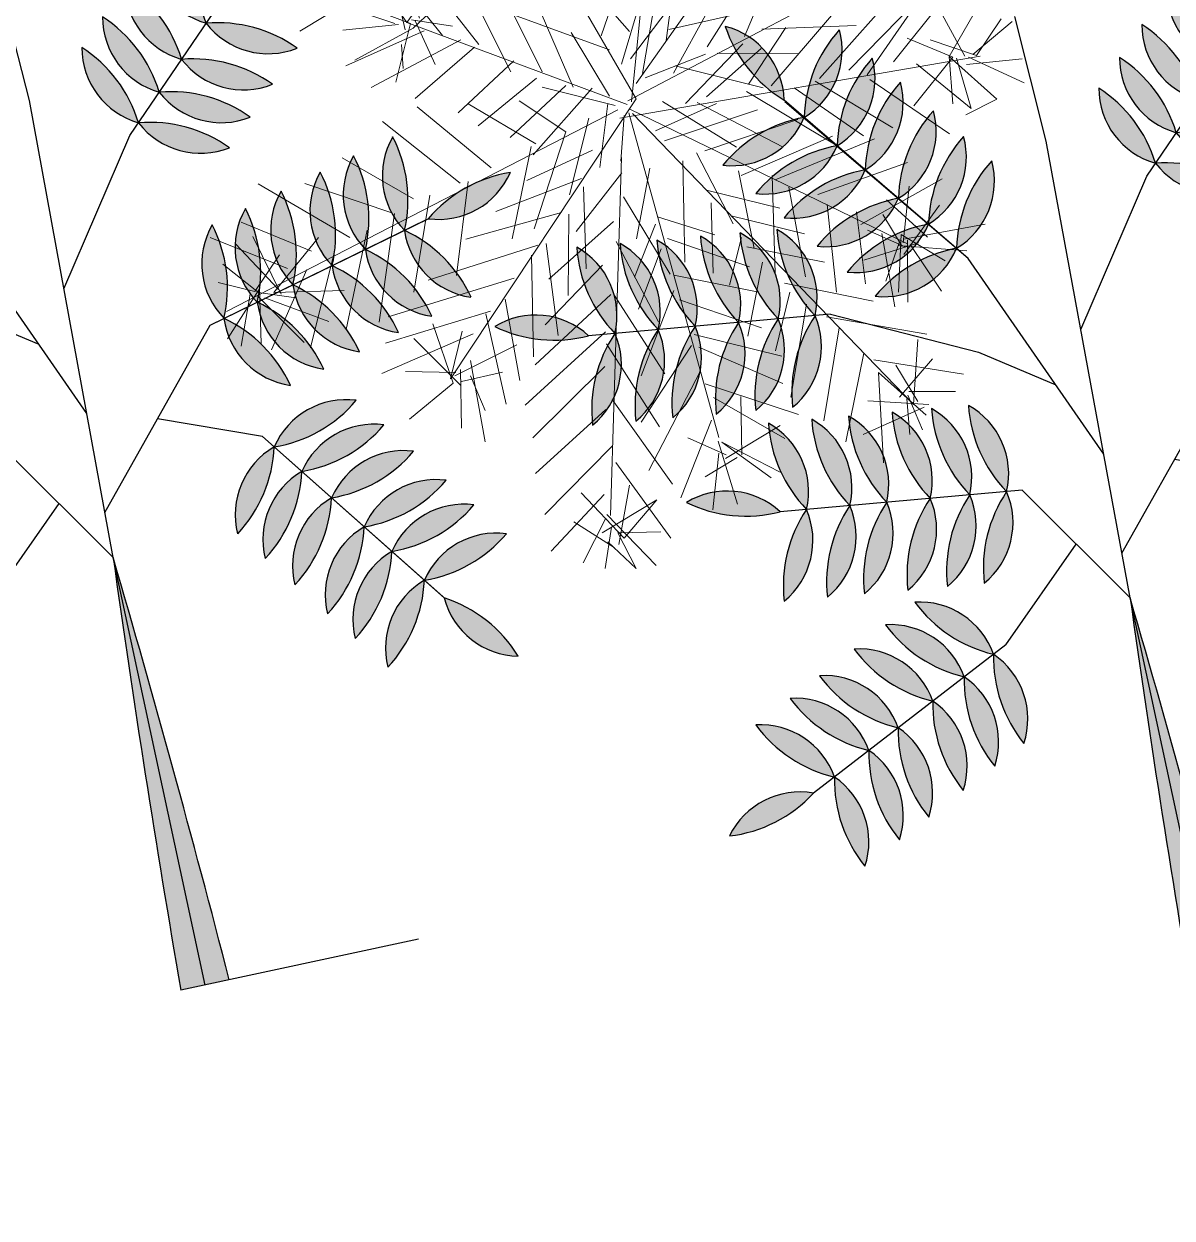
# Model space of a CAD drawing. Header units: millimetres. Extents: x -176651 to 388869, y -469666 to 486614.
# Drawn here: x 270467 to 274305, y 153913 to 157904 of the extents above; entities that cross this region are included whole.
import ezdxf

# ---------------------------------------------------------------- set-up
doc = ezdxf.new("R2010")
doc.units = ezdxf.units.MM
doc.layers.get('Defpoints').update_dxf_attribs({"color": 252})
doc.layers.add('A- FURNITURE', color=252, linetype='Continuous', lineweight=0)
doc.layers.add('ad-Road', color=8, linetype='Continuous')
doc.layers.add('ad-Road Hatch', color=8, linetype='Continuous')

# ---------------------------------------------------------------- blocks, each defined once
blk = doc.blocks.new('A$C4fb60e89')
at = {"layer": 'ad-Road Hatch', "ltscale": 5, "transparency": 33554687}
h = blk.add_hatch(dxfattribs=at)
h.set_pattern_fill('AR-HBONE', color=256, scale=15)
h.set_pattern_definition([(45, (-193247.7, -428758.8), (0, 2155.2615), [4572, -1524]), (135, (-192170.1, -427681.1), (2e-13, 2155.2615), [4572, -1524])])
h.paths.add_polyline_path([(175594.5, -250241), (169177.9, -249341.1), (167473.5, -249057.1), (167473.5, -138693.9), (101313.5, -138693.9), (101313.5, -199953.9), (101307.7, -237994.6), (101040.4, -268291), (101007.7, -280967.7), (101066.4, -293683.6), (101242.5, -311127.2), (100909.9, -319343.6), (100949.1, -333937.5), (100668.7, -366959.6), (100727.3, -390982.9), (100668.7, -404585.6), (100538.2, -420418.5), (100466.5, -428758.8), (92426.2, -427265.5), (92163.5, -427209.5), (92163.5, -321453.9), (24803.5, -321453.9), (24803.5, -412960.5), (15653.5, -411028.6), (15653.5, -321452.2), (-19535.1, -321452.2), (-34427.5, -319476.7), (-65207.4, -315394.6), (-171770.1, -301268.1), (-185853.9, -298333.1), (-193247.7, -296831.5), (-193244, -292907.6), (-191913.8, -285219.4), (-191838.8, -284678.8), (-183397.4, -286393.2), (-169722.9, -289242.8), (-53141.2, -304697.5), (-18730.1, -309262.2), (15653.3, -309262.2), (15653.5, 703.4), (24803.5, 1114.6), (24803.5, -129543.9), (92163.5, -129543.9), (92163.5, 15133.3), (101313.5, 17712.8), (101313.5, -129543.9), (167473.5, -129543.9), (167473.5, 35551.6), (175738, 37855), (175848.8, 28595.3), (175835.8, 25947.4), (175777.1, 14040.5), (175855.3, 2315.8), (175659.7, -18036.1), (175731.4, -34038.6), (175718.4, -46839.2), (175672.7, -63402.4), (175816.2, -82071.9), (175542.3, -106356), (175490.2, -124640.8), (175574.9, -145018.8), (175731.4, -168892), (175796.6, -181268.8), (175796.6, -192667.4), (175744.5, -208200.3), (175829.2, -223276.8), (175887.9, -234871.1)])
h.paths.add_polyline_path([(24803.5, -309263.9), (92163.5, -309263.9), (92163.5, -138693.9), (24803.5, -138693.9)], flags=16)
blk = doc.blocks.new('RGBB')
at = {"layer": 'Defpoints', "linetype": 'Continuous', "true_color": 0x999b37, "transparency": 33554559}
for points in [[(260795.1263, 1945755.62, 0.177771), (260795.2516, 1945755.3307, 0.334535)], [(260795.4912, 1945755.5091, 0.177771), (260795.3011, 1945755.2576, 0.334535)], [(260795.5727, 1945755.3888, 0.177771), (260795.3826, 1945755.1372, 0.334535)], [(260796.6994, 1945755.0633, 0.177771), (260796.5822, 1945755.356, 0.334535)], [(260795.3011, 1945755.2576, 0.177771), (260794.997, 1945755.1743, 0.334535)], [(260795.6422, 1945755.2863, 0.177771), (260795.4521, 1945755.0347, 0.334535)], [(260796.5887, 1945754.9683, 0.177771), (260796.4714, 1945755.261, 0.334535)], [(260796.488, 1945754.8819, 0.177771), (260796.3708, 1945755.1746, 0.334535)], [(260795.3826, 1945755.1372, 0.177771), (260795.0785, 1945755.054, 0.334535)], [(260795.724, 1945755.1655, 0.177771), (260795.5339, 1945754.9139, 0.334535)], [(260796.3942, 1945754.8013, 0.177771), (260796.2769, 1945755.094, 0.334535)], [(260795.7984, 1945755.0556, 0.177771), (260795.6084, 1945754.8041, 0.334535)], [(260796.9709, 1945754.903, 0.177771), (260796.6994, 1945755.0633, 0.334535)], [(260794.4537, 1945755.0381, 0.177771), (260794.5013, 1945754.7264, 0.334535)], [(260795.4521, 1945755.0347, 0.177771), (260795.148, 1945754.9514, 0.334535)], [(260794.5968, 1945755.0126, 0.177771), (260794.6443, 1945754.7009, 0.334535)], [(260794.7187, 1945754.9908, 0.177771), (260794.7663, 1945754.6791, 0.334535)], [(260794.8623, 1945754.9651, 0.177771), (260794.9099, 1945754.6535, 0.334535)], [(260794.9929, 1945754.9418, 0.177771), (260795.0405, 1945754.6301, 0.334535)], [(260795.8678, 1945754.9533, 0.177771), (260795.6777, 1945754.7017, 0.334535)], [(260796.8602, 1945754.808, 0.177771), (260796.5887, 1945754.9683, 0.334535)], [(260795.1147, 1945754.9201, 0.177771), (260795.1622, 1945754.6084, 0.334535)], [(260795.5339, 1945754.9139, 0.177771), (260795.2298, 1945754.8307, 0.334535)], [(260794.1197, 1945754.8541, 0.177771), (260794.4143, 1945754.742, 0.334535)], [(260796.7595, 1945754.7216, 0.177771), (260796.488, 1945754.8819, 0.334535)], [(260795.6084, 1945754.8041, 0.177771), (260795.3043, 1945754.7208, 0.334535)], [(260796.6657, 1945754.6411, 0.177771), (260796.3942, 1945754.8013, 0.334535)], [(260794.5013, 1945754.7264, 0.177771), (260794.3487, 1945754.4505, 0.334535)], [(260794.6443, 1945754.7009, 0.177771), (260794.4918, 1945754.425, 0.334535)], [(260795.6777, 1945754.7017, 0.177771), (260795.3736, 1945754.6184, 0.334535)], [(260794.7663, 1945754.6791, 0.177771), (260794.6137, 1945754.4032, 0.334535)], [(260794.9099, 1945754.6535, 0.177771), (260794.7574, 1945754.3775, 0.334535)], [(260795.0405, 1945754.6301, 0.177771), (260794.888, 1945754.3542, 0.334535)], [(260795.1622, 1945754.6084, 0.177771), (260795.0097, 1945754.3325, 0.334535)], [(260797.0151, 1945754.1942, 0.177771), (260797.0589, 1945754.5064, 0.334535)], [(260797.1578, 1945754.2214, 0.177771), (260797.2017, 1945754.5337, 0.334535)], [(260796.7501, 1945754.1436, 0.177771), (260796.7939, 1945754.4558, 0.334535)], [(260796.8934, 1945754.1709, 0.177771), (260796.9372, 1945754.4832, 0.334535)], [(260796.6198, 1945754.1187, 0.177771), (260796.6636, 1945754.4309, 0.334535)], [(260796.4983, 1945754.0955, 0.177771), (260796.5422, 1945754.4077, 0.334535)], [(260794.9175, 1945754.3028, 0.177771), (260794.9651, 1945753.9911, 0.334535)], [(260797.5502, 1945754.3154, 0.177771), (260797.2445, 1945754.238, 0.334535)], [(260795.0606, 1945754.2772, 0.177771), (260795.1082, 1945753.9655, 0.334535)], [(260795.1826, 1945754.2554, 0.177771), (260795.2301, 1945753.9437, 0.334535)], [(260795.3262, 1945754.2298, 0.177771), (260795.3738, 1945753.9181, 0.334535)], [(260797.3137, 1945753.9474, 0.177771), (260797.1578, 1945754.2214, 0.334535)], [(260795.4568, 1945754.2064, 0.177771), (260795.5044, 1945753.8948, 0.334535)], [(260795.5785, 1945754.1847, 0.177771), (260795.6261, 1945753.873, 0.334535)], [(260797.1709, 1945753.9201, 0.177771), (260797.0151, 1945754.1942, 0.334535)], [(260796.9059, 1945753.8695, 0.177771), (260796.7501, 1945754.1436, 0.334535)], [(260797.0492, 1945753.8969, 0.177771), (260796.8934, 1945754.1709, 0.334535)], [(260794.5835, 1945754.1187, 0.177771), (260794.8782, 1945754.0066, 0.334535)], [(260796.6541, 1945753.8214, 0.177771), (260796.4983, 1945754.0955, 0.334535)], [(260796.7756, 1945753.8446, 0.177771), (260796.6198, 1945754.1187, 0.334535)], [(260794.9651, 1945753.9911, 0.177771), (260794.8126, 1945753.7151, 0.334535)], [(260795.1082, 1945753.9655, 0.177771), (260794.9557, 1945753.6896, 0.334535)], [(260795.2301, 1945753.9437, 0.177771), (260795.0776, 1945753.6678, 0.334535)], [(260795.3738, 1945753.9181, 0.177771), (260795.2212, 1945753.6421, 0.334535)], [(260795.5044, 1945753.8948, 0.177771), (260795.3519, 1945753.6188, 0.334535)], [(260795.6261, 1945753.873, 0.177771), (260795.4736, 1945753.5971, 0.334535)], [(260796.5478, 1945753.6373, 0.177771), (260796.8533, 1945753.7155, 0.334535)], [(260796.3537, 1945753.3889, 0.177771), (260796.5478, 1945753.6373, 0.334535)], [(260796.6155, 1945753.5338, 0.177771), (260796.9209, 1945753.612, 0.334535)], [(260795.233, 1945753.5972, 0.177771), (260795.4411, 1945753.3602, 0.334535)], [(260795.1188, 1945753.5499, 0.177771), (260795.3268, 1945753.313, 0.334535)], [(260794.9962, 1945753.4991, 0.177771), (260795.2042, 1945753.2622, 0.334535)], [(260796.4213, 1945753.2854, 0.177771), (260796.6155, 1945753.5338, 0.334535)], [(260796.6881, 1945753.4227, 0.177771), (260796.9936, 1945753.501, 0.334535)], [(260794.8613, 1945753.4433, 0.177771), (260795.0694, 1945753.2064, 0.334535)], [(260795.7705, 1945751.9667), (260795.8531, 1945751.9623), (260795.9313, 1945753.422, 0.007963)], [(260795.8531, 1945751.9623), (260795.9358, 1945751.9578, 0.007963), (260795.9313, 1945753.422)], [(260796.494, 1945753.1743, 0.177771), (260796.6881, 1945753.4227, 0.334535)], [(260794.7469, 1945753.396, 0.177771), (260794.955, 1945753.1591, 0.334535)], [(260796.768, 1945753.3006, 0.177771), (260797.0734, 1945753.3789, 0.334535)], [(260794.6126, 1945753.3404, 0.177771), (260794.8207, 1945753.1035, 0.334535)], [(260795.4411, 1945753.3602, 0.177771), (260795.4613, 1945753.0456, 0.334535)], [(260795.3268, 1945753.313, 0.177771), (260795.347, 1945752.9983, 0.334535)], [(260796.5738, 1945753.0522, 0.177771), (260796.768, 1945753.3006, 0.334535)], [(260795.2042, 1945753.2622, 0.177771), (260795.2244, 1945752.9476, 0.334535)], [(260796.8358, 1945753.1969, 0.177771), (260797.1412, 1945753.2752, 0.334535)], [(260795.0694, 1945753.2064, 0.177771), (260795.0896, 1945752.8918, 0.334535)], [(260796.6416, 1945752.9485, 0.177771), (260796.8358, 1945753.1969, 0.334535)], [(260794.955, 1945753.1591, 0.177771), (260794.9752, 1945752.8444, 0.334535)], [(260796.9153, 1945753.0753, 0.177771), (260797.2207, 1945753.1536, 0.334535)], [(260794.8207, 1945753.1035, 0.177771), (260794.8409, 1945752.7888, 0.334535)], [(260794.4304, 1945753.0054, 0.177771), (260794.7391, 1945753.0697, 0.334535)], [(260796.7211, 1945752.8269, 0.177771), (260796.9153, 1945753.0753, 0.334535)], [(260797.1515, 1945752.7482, 0.177771), (260796.9636, 1945753.0014, 0.334535)]]:
    blk.add_hatch(color=55, dxfattribs=at).paths.add_polyline_path(points)
at = {"layer": 'Defpoints', "color": 55, "linetype": 'Continuous', "true_color": 0x999b37, "transparency": 33554559}
for p, q in [((260796.0614, 1945754.969, 129.9135), (260796.0685, 1945755.3985, 129.9135)), ((260795.7068, 1945754.6588, 129.9135), (260795.2516, 1945755.3307, 129.9135)), ((260795.7068, 1945754.6588, 129.9135), (260795.2516, 1945755.3307, 129.9135)), ((260795.7068, 1945754.6588, 129.9135), (260795.2524, 1945755.3247, 129.9135)), ((260796.3548, 1945754.7676, 129.9135), (260796.9707, 1945755.2961, 129.9135)), ((260796.3548, 1945754.7676, 129.9135), (260796.9659, 1945755.292, 129.9135)), ((260795.9313, 1945753.422, 129.9135), (260796.0614, 1945754.969, 129.9135)), ((260795.2133, 1945754.5993, 129.9135), (260794.4143, 1945754.742, 129.9135)), ((260795.2133, 1945754.5993, 129.9135), (260794.4143, 1945754.742, 129.9135)), ((260796.0078, 1945754.3309, 129.9135), (260796.3548, 1945754.7676, 129.9135)), ((260795.9723, 1945753.909, 129.9135), (260795.7068, 1945754.6588, 129.9135)), ((260795.2133, 1945754.5993, 129.9135), (260795.6573, 1945754.3472, 129.9135)), ((260795.6573, 1945754.3472, 129.9135), (260795.8783, 1945754.1744, 129.9135)), ((260796.4474, 1945754.0857, 129.9135), (260797.2445, 1945754.238, 129.9135)), ((260796.4474, 1945754.0857, 129.9135), (260797.2383, 1945754.2368, 129.9135)), ((260795.9441, 1945753.5737, 129.9135), (260796.4474, 1945754.0857, 129.9135)), ((260795.6772, 1945753.8639, 129.9135), (260794.8782, 1945754.0066, 129.9135)), ((260795.6772, 1945753.8639, 129.9135), (260794.8782, 1945754.0066, 129.9135)), ((260795.9313, 1945753.422, 129.9135), (260795.6772, 1945753.8639, 129.9135)), ((260796.5195, 1945753.6807, 129.9135), (260796.1957, 1945753.8297, 129.9135)), ((260796.5195, 1945753.6807, 129.9135), (260796.9602, 1945753.0067, 129.9135)), ((260796.5195, 1945753.6807, 129.9135), (260796.9636, 1945753.0014, 129.9135)), ((260795.489, 1945753.3801, 129.9135), (260795.8042, 1945753.643, 129.9135)), ((260795.8531, 1945751.9623, 129.9135), (260795.9313, 1945753.422, 129.9135)), ((260795.489, 1945753.3801, 129.9135), (260794.7391, 1945753.0697, 129.9135)), ((260795.489, 1945753.3801, 129.9135), (260794.7391, 1945753.0697, 129.9135)), ((260796.5821, 1945751.9232, 129.9135), (260795.7705, 1945751.9667, 129.9135))]:
    blk.add_line(p, q, dxfattribs=at)
for centre, radius, start, end in [((260794.9969, 1945755.3922, 129.9135), 0.262, 346.4181, 60.4057), ((260795.583, 1945755.6459, 129.9135), 0.4574, 183.2515, 223.5723), ((260795.2292, 1945755.5095, 129.9135), 0.262, 285.9332, 359.9207), ((260795.7387, 1945755.1245, 129.9135), 0.4574, 122.7665, 163.0874), ((260795.3107, 1945755.3892, 129.9135), 0.262, 285.9332, 359.9207), ((260795.8203, 1945755.0042, 129.9135), 0.4574, 122.7665, 163.0874), ((260796.835, 1945755.2874, 129.9135), 0.262, 164.8342, 238.8217), ((260796.2422, 1945755.05, 129.9135), 0.4574, 1.6675, 41.9884), ((260795.2624, 1945754.8018, 129.9135), 0.4574, 85.152, 125.4729), ((260795.0938, 1945755.4178, 129.9135), 0.262, 248.3187, 322.3062), ((260795.3802, 1945755.2866, 129.9135), 0.262, 285.9332, 359.9207), ((260795.8897, 1945754.9016, 129.9135), 0.4574, 122.7665, 163.0874), ((260796.7243, 1945755.1924, 129.9135), 0.262, 164.8342, 238.8217), ((260796.1315, 1945754.955, 129.9135), 0.4574, 1.6675, 41.9884), ((260796.6236, 1945755.106, 129.9135), 0.262, 164.8342, 238.8217), ((260796.0308, 1945754.8686, 129.9135), 0.4574, 1.6675, 41.9884), ((260795.344, 1945754.6815, 129.9135), 0.4574, 85.152, 125.4729), ((260795.1753, 1945755.2974, 129.9135), 0.262, 248.3187, 322.3062), ((260795.462, 1945755.1658, 129.9135), 0.262, 285.9332, 359.9207), ((260795.9716, 1945754.7809, 129.9135), 0.4574, 122.7665, 163.0874), ((260796.5298, 1945755.0255, 129.9135), 0.262, 164.8342, 238.8217), ((260795.9369, 1945754.788, 129.9135), 0.4574, 1.6675, 41.9884), ((260795.5365, 1945755.056, 129.9135), 0.262, 285.9332, 359.9207), ((260796.046, 1945754.671, 129.9135), 0.4574, 122.7665, 163.0874), ((260796.9415, 1945755.1633, 129.9135), 0.262, 202.4487, 276.4362), ((260796.6169, 1945754.6134, 129.9135), 0.4574, 39.282, 79.6029), ((260794.9019, 1945754.9471, 129.9135), 0.4574, 168.52, 208.8409), ((260794.2706, 1945754.8507, 129.9135), 0.262, 331.6867, 45.6742), ((260795.4135, 1945754.5789, 129.9135), 0.4574, 85.152, 125.4729), ((260795.2448, 1945755.1949, 129.9135), 0.262, 248.3187, 322.3062), ((260795.045, 1945754.9215, 129.9135), 0.4574, 168.52, 208.8409), ((260794.4137, 1945754.8251, 129.9135), 0.262, 331.6867, 45.6742), ((260795.1669, 1945754.8998, 129.9135), 0.4574, 168.52, 208.8409), ((260794.5356, 1945754.8034, 129.9135), 0.262, 331.6867, 45.6742), ((260795.3106, 1945754.8741, 129.9135), 0.4574, 168.52, 208.8409), ((260794.6793, 1945754.7777, 129.9135), 0.262, 331.6867, 45.6742), ((260795.4412, 1945754.8508, 129.9135), 0.4574, 168.52, 208.8409), ((260794.8099, 1945754.7544, 129.9135), 0.262, 331.6867, 45.6742), ((260795.6058, 1945754.9536, 129.9135), 0.262, 285.9332, 359.9207), ((260796.1154, 1945754.5686, 129.9135), 0.4574, 122.7665, 163.0874), ((260796.8308, 1945755.0683, 129.9135), 0.262, 202.4487, 276.4362), ((260796.5061, 1945754.5184, 129.9135), 0.4574, 39.282, 79.6029), ((260795.5629, 1945754.829, 129.9135), 0.4574, 168.52, 208.8409), ((260794.9316, 1945754.7326, 129.9135), 0.262, 331.6867, 45.6742), ((260795.4953, 1945754.4581, 129.9135), 0.4574, 85.152, 125.4729), ((260795.3266, 1945755.0741, 129.9135), 0.262, 248.3187, 322.3062), ((260794.1926, 1945754.6025, 129.9135), 0.262, 32.1717, 106.1592), ((260794.4197, 1945755.1993, 129.9135), 0.4574, 229.005, 269.3259), ((260796.7301, 1945754.9819, 129.9135), 0.262, 202.4487, 276.4362), ((260796.4054, 1945754.432, 129.9135), 0.4574, 39.282, 79.6029), ((260795.5697, 1945754.3483, 129.9135), 0.4574, 85.152, 125.4729), ((260795.4011, 1945754.9643, 129.9135), 0.262, 248.3187, 322.3062), ((260796.6363, 1945754.9014, 129.9135), 0.262, 202.4487, 276.4362), ((260796.3116, 1945754.3514, 129.9135), 0.4574, 39.282, 79.6029), ((260794.2419, 1945754.6897, 129.9135), 0.262, 294.0722, 8.0597), ((260794.8008, 1945754.3807, 129.9135), 0.4574, 130.9055, 171.2264), ((260794.3849, 1945754.6642, 129.9135), 0.262, 294.0722, 8.0597), ((260794.9439, 1945754.3552, 129.9135), 0.4574, 130.9055, 171.2264), ((260795.6391, 1945754.2459, 129.9135), 0.4574, 85.152, 125.4729), ((260795.4704, 1945754.8619, 129.9135), 0.262, 248.3187, 322.3062), ((260794.5069, 1945754.6424, 129.9135), 0.262, 294.0722, 8.0597), ((260795.0658, 1945754.3334, 129.9135), 0.4574, 130.9055, 171.2264), ((260794.6505, 1945754.6167, 129.9135), 0.262, 294.0722, 8.0597), ((260795.2094, 1945754.3078, 129.9135), 0.4574, 130.9055, 171.2264), ((260794.7811, 1945754.5934, 129.9135), 0.262, 294.0722, 8.0597), ((260795.34, 1945754.2844, 129.9135), 0.4574, 130.9055, 171.2264), ((260794.9028, 1945754.5717, 129.9135), 0.262, 294.0722, 8.0597), ((260795.4618, 1945754.2627, 129.9135), 0.4574, 130.9055, 171.2264), ((260797.2442, 1945754.3212, 129.9135), 0.262, 135.0125, 209), ((260796.6118, 1945754.41, 129.9135), 0.4574, 331.8458, 12.1667), ((260797.387, 1945754.3485, 129.9135), 0.262, 135.0125, 209), ((260796.7545, 1945754.4373, 129.9135), 0.4574, 331.8458, 12.1667), ((260796.9792, 1945754.2706, 129.9135), 0.262, 135.0125, 209), ((260796.3468, 1945754.3594, 129.9135), 0.4574, 331.8458, 12.1667), ((260797.1225, 1945754.298, 129.9135), 0.262, 135.0125, 209), ((260796.4901, 1945754.3868, 129.9135), 0.4574, 331.8458, 12.1667), ((260796.8489, 1945754.2457, 129.9135), 0.262, 135.0125, 209), ((260796.2165, 1945754.3345, 129.9135), 0.4574, 331.8458, 12.1667), ((260796.7275, 1945754.2225, 129.9135), 0.262, 135.0125, 209), ((260796.095, 1945754.3113, 129.9135), 0.4574, 331.8458, 12.1667), ((260795.3658, 1945754.2117, 129.9135), 0.4574, 168.52, 208.8409), ((260794.7345, 1945754.1153, 129.9135), 0.262, 331.6867, 45.6742), ((260797.5028, 1945753.8605, 129.9135), 0.4574, 84.0481, 124.3689), ((260797.346, 1945754.4796, 129.9135), 0.262, 247.2147, 321.2023), ((260795.5089, 1945754.1862, 129.9135), 0.4574, 168.52, 208.8409), ((260794.8776, 1945754.0898, 129.9135), 0.262, 331.6867, 45.6742), ((260795.6308, 1945754.1644, 129.9135), 0.4574, 168.52, 208.8409), ((260794.9995, 1945754.068, 129.9135), 0.262, 331.6867, 45.6742), ((260795.7744, 1945754.1387, 129.9135), 0.4574, 168.52, 208.8409), ((260795.1431, 1945754.0423, 129.9135), 0.262, 331.6867, 45.6742), ((260797.4176, 1945754.1878, 129.9135), 0.262, 172.627, 246.6145), ((260796.8625, 1945753.8722, 129.9135), 0.4574, 9.4603, 49.7812), ((260795.9051, 1945754.1154, 129.9135), 0.4574, 168.52, 208.8409), ((260795.2737, 1945754.019, 129.9135), 0.262, 331.6867, 45.6742), ((260796.0268, 1945754.0937, 129.9135), 0.4574, 168.52, 208.8409), ((260795.3955, 1945753.9973, 129.9135), 0.262, 331.6867, 45.6742), ((260797.2749, 1945754.1606, 129.9135), 0.262, 172.627, 246.6145), ((260796.7197, 1945753.8449, 129.9135), 0.4574, 9.4603, 49.7812), ((260797.0099, 1945754.1099, 129.9135), 0.262, 172.627, 246.6145), ((260796.4547, 1945753.7943, 129.9135), 0.4574, 9.4603, 49.7812), ((260797.1532, 1945754.1373, 129.9135), 0.262, 172.627, 246.6145), ((260796.598, 1945753.8217, 129.9135), 0.4574, 9.4603, 49.7812), ((260794.6565, 1945753.8671, 129.9135), 0.262, 32.1717, 106.1592), ((260794.8836, 1945754.464, 129.9135), 0.4574, 229.005, 269.3259), ((260796.7581, 1945754.0619, 129.9135), 0.262, 172.627, 246.6145), ((260796.203, 1945753.7462, 129.9135), 0.4574, 9.4603, 49.7812), ((260796.8796, 1945754.0851, 129.9135), 0.262, 172.627, 246.6145), ((260796.3244, 1945753.7694, 129.9135), 0.4574, 9.4603, 49.7812), ((260794.7057, 1945753.9543, 129.9135), 0.262, 294.0722, 8.0597), ((260795.2647, 1945753.6454, 129.9135), 0.4574, 130.9055, 171.2264), ((260794.8488, 1945753.9288, 129.9135), 0.262, 294.0722, 8.0597), ((260795.4077, 1945753.6198, 129.9135), 0.4574, 130.9055, 171.2264), ((260794.9707, 1945753.907, 129.9135), 0.262, 294.0722, 8.0597), ((260795.5297, 1945753.598, 129.9135), 0.4574, 130.9055, 171.2264), ((260795.1144, 1945753.8814, 129.9135), 0.262, 294.0722, 8.0597), ((260795.6733, 1945753.5724, 129.9135), 0.4574, 130.9055, 171.2264), ((260795.245, 1945753.858, 129.9135), 0.262, 294.0722, 8.0597), ((260795.8039, 1945753.549, 129.9135), 0.4574, 130.9055, 171.2264), ((260795.3667, 1945753.8363, 129.9135), 0.262, 294.0722, 8.0597), ((260795.9256, 1945753.5273, 129.9135), 0.4574, 130.9055, 171.2264), ((260796.7525, 1945753.4737, 129.9135), 0.262, 67.378, 141.3655), ((260796.594, 1945754.0923, 129.9135), 0.4574, 264.2113, 304.5322), ((260796.6156, 1945753.3842, 129.9135), 0.262, 104.9925, 178.98), ((260796.1125, 1945753.7775, 129.9135), 0.4574, 301.8258, 342.1467), ((260796.8202, 1945753.3702, 129.9135), 0.262, 67.378, 141.3655), ((260795.1798, 1945753.3406, 129.9135), 0.262, 4.2964, 78.2839), ((260795.6597, 1945753.762, 129.9135), 0.4574, 201.1297, 241.4506), ((260796.6616, 1945753.9889, 129.9135), 0.4574, 264.2113, 304.5322), ((260795.0656, 1945753.2933, 129.9135), 0.262, 4.2964, 78.2839), ((260795.5454, 1945753.7148, 129.9135), 0.4574, 201.1297, 241.4506), ((260794.943, 1945753.2426, 129.9135), 0.262, 4.2964, 78.2839), ((260795.4228, 1945753.664, 129.9135), 0.4574, 201.1297, 241.4506), ((260796.6833, 1945753.2807, 129.9135), 0.262, 104.9925, 178.98), ((260796.1801, 1945753.674, 129.9135), 0.4574, 301.8258, 342.1467), ((260796.8928, 1945753.2591, 129.9135), 0.262, 67.378, 141.3655), ((260796.7343, 1945753.8778, 129.9135), 0.4574, 264.2113, 304.5322), ((260794.8081, 1945753.1868, 129.9135), 0.262, 4.2964, 78.2839), ((260795.288, 1945753.6082, 129.9135), 0.4574, 201.1297, 241.4506), ((260841.5386, 1945747.6449, 129.9135), 45.9717, 172.7808, 174.60572), ((260749.9679, 1945752.55, 129.9135), 45.9717, 359.26191, 1.08683), ((260796.7559, 1945753.1696, 129.9135), 0.262, 104.9925, 178.98), ((260796.2527, 1945753.563, 129.9135), 0.4574, 301.8258, 342.1467), ((260794.6937, 1945753.1394, 129.9135), 0.262, 4.2964, 78.2839), ((260795.1736, 1945753.5609, 129.9135), 0.4574, 201.1297, 241.4506), ((260796.9726, 1945753.137, 129.9135), 0.262, 67.378, 141.3655), ((260796.8141, 1945753.7557, 129.9135), 0.4574, 264.2113, 304.5322), ((260794.5594, 1945753.0839, 129.9135), 0.262, 4.2964, 78.2839), ((260795.0393, 1945753.5053, 129.9135), 0.4574, 201.1297, 241.4506), ((260795.8797, 1945753.2305, 129.9135), 0.4574, 163.5152, 203.8361), ((260795.2423, 1945753.1895, 129.9135), 0.262, 326.6819, 40.6694), ((260795.7654, 1945753.1832, 129.9135), 0.4574, 163.5152, 203.8361), ((260795.1281, 1945753.1422, 129.9135), 0.262, 326.6819, 40.6694), ((260796.8357, 1945753.0475, 129.9135), 0.262, 104.9925, 178.98), ((260796.3326, 1945753.4408, 129.9135), 0.4574, 301.8258, 342.1467), ((260795.6428, 1945753.1324, 129.9135), 0.4574, 163.5152, 203.8361), ((260795.0055, 1945753.0915, 129.9135), 0.262, 326.6819, 40.6694), ((260797.0404, 1945753.0334, 129.9135), 0.262, 67.378, 141.3655), ((260796.8819, 1945753.652, 129.9135), 0.4574, 264.2113, 304.5322), ((260795.508, 1945753.0766, 129.9135), 0.4574, 163.5152, 203.8361), ((260794.8707, 1945753.0357, 129.9135), 0.262, 326.6819, 40.6694), ((260796.9035, 1945752.9439, 129.9135), 0.262, 104.9925, 178.98), ((260796.4004, 1945753.3372, 129.9135), 0.4574, 301.8258, 342.1467), ((260795.3936, 1945753.0293, 129.9135), 0.4574, 163.5152, 203.8361), ((260794.7562, 1945752.9883, 129.9135), 0.262, 326.6819, 40.6694), ((260797.1199, 1945752.9117, 129.9135), 0.262, 67.378, 141.3655), ((260796.9614, 1945753.5304, 129.9135), 0.4574, 264.2113, 304.5322), ((260795.2593, 1945752.9737, 129.9135), 0.4574, 163.5152, 203.8361), ((260794.6219, 1945752.9327, 129.9135), 0.262, 326.6819, 40.6694), ((260794.6274, 1945752.8327, 129.9135), 0.262, 64.7814, 138.7689), ((260794.4971, 1945753.4579, 129.9135), 0.4574, 261.6147, 301.9356), ((260796.9831, 1945752.8222, 129.9135), 0.262, 104.9925, 178.98), ((260796.4799, 1945753.2155, 129.9135), 0.4574, 301.8258, 342.1467), ((260797.2256, 1945752.9995, 129.9135), 0.262, 179.5802, 253.5678), ((260796.7127, 1945752.6189, 129.9135), 0.4574, 16.4136, 56.7344)]:
    blk.add_arc(centre, radius, start, end, dxfattribs=at)
blk = doc.blocks.new('EARGAERG')
at = {"color": 177, "true_color": 0x293189, "transparency": 33554546}
for p, q in [((260796.0427, 1945771.5604), (260796.1762, 1945771.7741)), ((260796.044, 1945771.5885), (260796.0515, 1945771.7572)), ((260795.9488, 1945771.728), (260796.0879, 1945771.564)), ((260796.0952, 1945771.4736), (260796.236, 1945771.7264)), ((260796.8175, 1945771.5032), (260796.8386, 1945771.7219)), ((260796.0427, 1945771.5604), (260795.84, 1945771.6878)), ((260796.7968, 1945771.5435), (260796.6894, 1945771.661)), ((260796.8469, 1945771.53), (260796.9314, 1945771.6558)), ((260796.1244, 1945771.3709), (260796.2824, 1945771.6285)), ((260796.7637, 1945771.4323), (260796.6882, 1945771.6329)), ((260796.7343, 1945771.4055), (260796.8678, 1945771.6192)), ((260796.7514, 1945771.4104), (260796.7835, 1945771.623)), ((260796.0378, 1945771.5775), (260795.8973, 1945771.5838)), ((260796.033, 1945771.5947), (260795.9265, 1945771.4811)), ((260796.044, 1945771.5885), (260796.0535, 1945771.4247)), ((260796.055, 1945771.5824), (260796.1771, 1945771.5431)), ((260796.1645, 1945771.262), (260796.3593, 1945771.5857)), ((260796.6294, 1945771.5792), (260796.673, 1945771.2956)), ((260796.7833, 1945771.4934), (260796.9619, 1945771.5812)), ((260796.1195, 1945771.388), (260795.8117, 1945771.5595)), ((260796.0879, 1945771.564), (260796.0034, 1945771.4382)), ((260796.2828, 1945771.0089), (260796.0366, 1945771.5494)), ((260796.0488, 1945771.5714), (260796.1233, 1945771.4723)), ((260796.0879, 1945771.564), (260796.2553, 1945771.5284)), ((260796.1099, 1945771.5518), (260796.1831, 1945771.4246)), ((260796.8372, 1945771.5643), (260796.6318, 1945771.5059)), ((260796.8249, 1945771.5423), (260796.8332, 1945771.3504)), ((260796.7723, 1945771.4996), (260796.9397, 1945771.4639)), ((260796.6302, 1945771.2186), (260796.5462, 1945771.4815)), ((260796.7282, 1945771.3945), (260796.8945, 1945771.4603)), ((260796.1609, 1945771.3073), (260795.8506, 1945771.4226)), ((260796.2377, 1945771.1348), (260796.386, 1945771.4267)), ((260796.3958, 1945770.5137), (260796.7404, 1945771.4165)), ((260796.635, 1945771.2015), (260796.8871, 1945771.4212)), ((260796.7404, 1945771.4165), (260796.6462, 1945771.3249)), ((260796.8761, 1945771.4273), (260796.8185, 1945771.2722)), ((260796.8871, 1945771.4212), (260796.8761, 1945771.4273)), ((260797.3039, 1945771.4194), (260796.9745, 1945770.9835)), ((260797.1801, 1945771.1715), (260797.3039, 1945771.4194)), ((260796.6093, 1945771.1294), (260796.4801, 1945771.3887)), ((260797.2293, 1945771.3889), (260797.2315, 1945771.1861)), ((260796.9745, 1945770.9835), (260797.1314, 1945771.3426)), ((260797.2437, 1945771.208), (260797.3062, 1945771.3461)), ((260795.9189, 1945771.3125), (260796.2157, 1945771.1471)), ((260796.2718, 1945771.015), (260796.4482, 1945771.3057)), ((260797.074, 1945771.317), (260796.9758, 1945771.0116)), ((260797.2107, 1945771.2264), (260797.1253, 1945771.3316)), ((260796.8185, 1945771.2722), (260796.597, 1945771.1074)), ((260797.2181, 1945771.2655), (260797.2362, 1945771.0394)), ((260797.245, 1945771.2361), (260797.4039, 1945771.2628)), ((260797.2498, 1945771.219), (260797.432, 1945771.2616)), ((260795.58, 1945771.0404), (260795.5778, 1945771.2432)), ((260796.4264, 1945770.5687), (260797.2279, 1945771.2313)), ((260796.5871, 1945771.0121), (260796.4566, 1945771.2433)), ((260797.2327, 1945771.2142), (260797.0592, 1945771.2388)), ((260797.2266, 1945771.2032), (260797.1044, 1945771.2424)), ((260797.2217, 1945771.2203), (260797.2032, 1945771.0578)), ((260795.7413, 1945770.9937), (260795.6487, 1945771.1894)), ((260796.2595, 1945770.993), (260796.0031, 1945771.1791)), ((260796.619, 1945771.0952), (260796.8159, 1945771.2159)), ((260796.8241, 1945770.8945), (260796.9785, 1945771.1974)), ((260797.2205, 1945771.1922), (260797.0848, 1945771.1814)), ((260797.2143, 1945771.1812), (260797.158, 1945771.0541)), ((260797.2205, 1945771.1922), (260797.4735, 1945771.1808)), ((260797.2205, 1945771.1922), (260797.3304, 1945771.1309)), ((260795.7278, 1945770.9436), (260795.7366, 1945771.1404)), ((260795.8438, 1945770.8933), (260795.7366, 1945771.1404)), ((260796.3278, 1945770.8829), (260796.5152, 1945771.1674)), ((260796.5332, 1945770.9413), (260796.4138, 1945771.1664)), ((260796.8024, 1945771.1658), (260796.5455, 1945770.9633)), ((260795.4604, 1945771.1358), (260795.7009, 1945770.973)), ((260795.74, 1945770.9656), (260795.6901, 1945771.1087)), ((260795.7853, 1945770.9692), (260795.7757, 1945771.133)), ((260796.8522, 1945770.8932), (260796.8513, 1945771.1242)), ((260797.4477, 1945771.1088), (260797.1214, 1945771.1178)), ((260795.5764, 1945771.0856), (260795.3881, 1945771.0321)), ((260795.751, 1945770.9595), (260795.5764, 1945771.0856)), ((260795.74, 1945770.9656), (260795.8979, 1945771.0937)), ((260795.8416, 1945771.0962), (260795.9537, 1945770.8321)), ((260796.0152, 1945771.0716), (260796.3058, 1945770.8952)), ((260796.8268, 1945771.0803), (260796.7347, 1945770.7858)), ((260795.7559, 1945770.9423), (260795.9002, 1945771.0204)), ((260796.033, 1945770.7159), (260795.9638, 1945771.057)), ((260796.5062, 1945770.8411), (260796.3916, 1945771.0491)), ((260796.5662, 1945770.9229), (260796.746, 1945771.0388)), ((260797.01, 1945771.0213), (260797.3363, 1945771.0124)), ((260795.7119, 1945770.9668), (260795.5274, 1945770.9976)), ((260796.0689, 1945771.0128), (260796.1332, 1945770.6888)), ((260796.4129, 1945770.5186), (260796.2828, 1945771.0089)), ((260796.3558, 1945770.7521), (260796.5186, 1945770.9927)), ((260796.4878, 1945770.8081), (260796.7154, 1945770.9838)), ((260796.561, 1945770.6809), (260796.6995, 1945771.0071)), ((260795.5395, 1945770.8901), (260795.7559, 1945770.9423)), ((260795.751, 1945770.9595), (260795.653, 1945770.7836)), ((260796.3787, 1945770.5088), (260795.74, 1945770.9656)), ((260795.7571, 1945770.9704), (260795.8842, 1945770.9141)), ((260795.7681, 1945770.9643), (260795.7948, 1945770.8054)), ((260796.6614, 1945770.7835), (260796.6799, 1945770.946)), ((260797.121, 1945770.8586), (260796.8999, 1945770.953)), ((260795.7889, 1945770.924), (260795.5052, 1945770.8803)), ((260795.7033, 1945770.8996), (260795.6885, 1945770.8214)), ((260796.081, 1945770.9052), (260796.3704, 1945770.7007)), ((260796.4511, 1945770.7422), (260796.3633, 1945770.9208)), ((260796.5992, 1945770.9046), (260796.4558, 1945770.5955)), ((260796.8302, 1945770.9055), (260797.0171, 1945770.8013)), ((260797.1688, 1945770.9185), (260796.9436, 1945770.6694)), ((260797.0573, 1945770.6925), (260797.247, 1945770.9037)), ((260795.8988, 1945770.8627), (260795.5687, 1945770.7874)), ((260796.2199, 1945770.6117), (260796.1811, 1945770.8782)), ((260796.3959, 1945770.6433), (260796.5356, 1945770.868)), ((260797.121, 1945770.8586), (260797.121, 1945770.8586)), ((260797.1477, 1945770.6997), (260797.3252, 1945770.8889)), ((260797.3066, 1945770.7264), (260797.269, 1945770.8914)), ((260797.2821, 1945770.6824), (260797.3863, 1945770.8693)), ((260795.9366, 1945770.8272), (260795.7006, 1945770.7139)), ((260796.4302, 1945770.653), (260796.6578, 1945770.8287)), ((260796.8176, 1945770.6244), (260796.9731, 1945770.8258)), ((260797.2272, 1945770.713), (260797.4192, 1945770.8509)), ((260796.2617, 1945770.7901), (260796.3298, 1945770.5505)), ((260796.8643, 1945770.7856), (260796.688, 1945770.6245)), ((260796.7176, 1945770.7809), (260796.9877, 1945770.7745)), ((260797.2956, 1945770.7325), (260797.1699, 1945770.817)), ((260796.0514, 1945770.7488), (260795.8264, 1945770.6293)), ((260796.556, 1945770.5685), (260796.7273, 1945770.7467)), ((260797.2847, 1945770.7386), (260797.1147, 1945770.7181)), ((260797.2908, 1945770.7496), (260797.1513, 1945770.6545)), ((260797.2737, 1945770.7448), (260797.194, 1945770.6019)), ((260796.3848, 1945770.5198), (260797.2895, 1945770.7215)), ((260796.5794, 1945770.7139), (260796.8886, 1945770.7001)), ((260797.2492, 1945770.7008), (260797.5167, 1945770.6381)), ((260795.7711, 1945770.4009), (260795.5746, 1945770.6688)), ((260795.8848, 1945770.4239), (260795.6993, 1945770.6857)), ((260796.11, 1945770.673), (260795.8801, 1945770.5706)), ((260797.034, 1945770.6766), (260797.4128, 1945770.5808)), ((260796.0498, 1945770.4616), (260795.8667, 1945770.6501)), ((260796.1979, 1945770.624), (260795.9729, 1945770.5045)), ((260796.3396, 1945770.5162), (260796.1197, 1945770.6387)), ((260796.8799, 1945770.6328), (260797.1866, 1945770.5628)), ((260795.6073, 1945770.3913), (260795.4132, 1945770.5859)), ((260796.281, 1945770.5921), (260796.0314, 1945770.4286)), ((260796.1574, 1945770.4737), (260796.0341, 1945770.6144)), ((260796.4606, 1945770.5784), (260796.6758, 1945770.6026)), ((260796.568, 1945770.4609), (260796.8053, 1945770.6024)), ((260796.5682, 1945770.5905), (260796.832, 1945770.4435)), ((260796.7149, 1945770.5952), (260796.9764, 1945770.5215)), ((260796.7881, 1945770.468), (260796.9581, 1945770.6181)), ((260796.8601, 1945770.4422), (260797.1158, 1945770.6166)), ((260797.0227, 1945770.4236), (260797.2722, 1945770.5871)), ((260797.1241, 1945770.4247), (260797.4018, 1945770.5869)), ((260797.2757, 1945770.4123), (260797.5436, 1945770.6087)), ((260795.3676, 1945770.3232), (260795.1198, 1945770.5765)), ((260796.6414, 1945770.4633), (260796.8603, 1945770.5718)), ((260797.3957, 1945770.5759), (260797.1791, 1945770.3941)), ((260797.4602, 1945770.3815), (260797.6548, 1945770.5756)), ((260797.4677, 1945770.5502), (260797.5103, 1945770.368)), ((260796.3444, 1945770.4991), (260794.9054, 1945770.1918)), ((260795.2701, 1945770.536), (260795.5217, 1945770.367)), ((260795.5686, 1945769.779), (260796.4129, 1945770.5186)), ((260796.3176, 1945770.5285), (260796.2354, 1945770.3294)), ((260795.2319, 1945770.3124), (260795.0305, 1945770.4678)), ((260795.97, 1945770.1891), (260796.1574, 1945770.4737)), ((260796.243, 1945770.498), (260796.1143, 1945770.2672)), ((260796.3603, 1945770.4759), (260796.3088, 1945770.3317)), ((260796.3432, 1945770.471), (260797.5604, 1945770.3545)), ((260796.3774, 1945770.4807), (260796.3832, 1945769.3538)), ((260796.3835, 1945770.4917), (260797.1588, 1945769.8148)), ((260797.0395, 1945769.2906), (260796.3884, 1945770.4746)), ((260796.496, 1945770.4867), (260796.6949, 1945770.275)), ((260797.4712, 1945770.3754), (260797.3405, 1945770.477)), ((260795.1402, 1945770.277), (260794.9168, 1945770.4448)), ((260796.0327, 1945770.4567), (260795.8905, 1945770.1758)), ((260796.447, 1945770.3987), (260796.6682, 1945770.4339)), ((260796.6071, 1945770.4535), (260796.8452, 1945770.2344)), ((260796.7758, 1945770.446), (260797.0126, 1945770.1988)), ((260797.0056, 1945770.4188), (260797.2155, 1945770.2009)), ((260797.5494, 1945770.3606), (260797.4126, 1945770.4512)), ((260797.5384, 1945770.3667), (260797.6937, 1945770.4386)), ((260797.5494, 1945770.3606), (260797.6607, 1945770.457)), ((260795.0925, 1945770.2172), (260794.9937, 1945770.4019)), ((260795.0973, 1945770.2001), (260795.0561, 1945770.4104)), ((260795.6635, 1945770.3888), (260795.5262, 1945770.0907)), ((260795.679, 1945770.1064), (260795.7992, 1945770.3996)), ((260796.2269, 1945770.3917), (260795.9886, 1945770.3517)), ((260796.9322, 1945770.4164), (260797.114, 1945770.1999)), ((260797.3477, 1945770.3865), (260797.4856, 1945770.1945)), ((260797.4602, 1945770.3815), (260797.4306, 1945770.2251)), ((260797.4602, 1945770.3815), (260797.5761, 1945770.2017)), ((260795.0252, 1945770.2258), (260794.935, 1945770.3482)), ((260795.0753, 1945770.2123), (260795.2674, 1945770.3502)), ((260795.388, 1945770.0237), (260795.5327, 1945770.3608)), ((260796.3149, 1945770.3427), (260795.965, 1945769.1979)), ((260796.3088, 1945770.3317), (260796.3149, 1945770.3427)), ((260796.4677, 1945770.3584), (260796.7953, 1945770.3775)), ((260797.1839, 1945770.377), (260797.3926, 1945770.131)), ((260797.3023, 1945770.2534), (260797.4712, 1945770.3754)), ((260797.4822, 1945770.3693), (260797.4856, 1945770.1945)), ((260797.509, 1945770.3399), (260797.6935, 1945770.3091)), ((260797.5213, 1945770.3619), (260797.6788, 1945770.2309)), ((260795.0143, 1945770.232), (260795.1256, 1945770.3284)), ((260795.43, 1945770.3316), (260795.2755, 1945770.0287)), ((260796.1669, 1945770.3099), (260795.8613, 1945770.2785)), ((260796.5886, 1945770.291), (260796.9162, 1945770.3101)), ((260795.0143, 1945770.232), (260794.9043, 1945770.2932)), ((260795.304, 1945770.2866), (260795.1447, 1945770.0008)), ((260796.1657, 1945770.2818), (260796.103, 1945770.0142)), ((260796.3014, 1945770.2926), (260796.1032, 1945770.1437)), ((260796.3967, 1945770.2827), (260796.2913, 1945770.0677)), ((260796.5091, 1945770.2777), (260796.4268, 1945769.949)), ((260796.5605, 1945770.2923), (260796.6164, 1945770.0306)), ((260795.0314, 1945770.2368), (260794.8845, 1945770.1026)), ((260794.9971, 1945770.2271), (260794.9224, 1945770.0671)), ((260795.0314, 1945770.2368), (260794.9896, 1945770.0584)), ((260795.2013, 1945770.2574), (260795.0164, 1945770.0291)), ((260795.1413, 1945770.1756), (260795.0252, 1945770.2258)), ((260797.0139, 1945770.2269), (260796.685, 1945770.1796)), ((260795.0191, 1945770.2149), (260795.1289, 1945770.024)), ((260795.0411, 1945770.2026), (260795.2267, 1945770.0704)), ((260795.0753, 1945770.2123), (260795.3038, 1945770.157)), ((260796.0727, 1945770.2183), (260795.7403, 1945770.2163)), ((260796.0947, 1945770.2061), (260796.021, 1945769.9446)), ((260796.2866, 1945770.2144), (260796.3693, 1945769.9234)), ((260796.6801, 1945770.1968), (260796.6627, 1945769.9328)), ((260796.7901, 1945770.1355), (260797.147, 1945770.1815)), ((260797.5761, 1945770.2017), (260797.4624, 1945770.1786)), ((260796.2327, 1945770.1436), (260795.9734, 1945770.0144)), ((260796.5603, 1945770.1627), (260796.7802, 1945770.0402)), ((260796.7852, 1945770.1526), (260796.709, 1945769.8349)), ((260795.5837, 1945770.1163), (260795.9675, 1945770.1329)), ((260795.8558, 1945769.7774), (260795.9381, 1945770.1061)), ((260795.9956, 1945770.1317), (260795.9536, 1945769.8237)), ((260796.3781, 1945770.1202), (260796.5479, 1945770.0112)), ((260796.5086, 1945769.889), (260796.5639, 1945770.1175)), ((260796.8279, 1945770.1), (260796.8031, 1945769.7969)), ((260796.2241, 1945770.0764), (260796.2897, 1945769.7805)), ((260796.252, 1945769.9455), (260796.3659, 1945770.0982)), ((260796.9158, 1945770.051), (260797.2324, 1945770.0762)), ((260795.8623, 1945770.0475), (260795.4222, 1945770.0334)), ((260796.3915, 1945770.0407), (260796.632, 1945769.8778)), ((260796.6176, 1945770.0587), (260796.8375, 1945769.9362)), ((260795.8145, 1945769.9877), (260795.7909, 1945769.7127)), ((260796.1592, 1945770.0117), (260795.9219, 1945769.8702)), ((260796.3621, 1945770.0138), (260796.236, 1945769.8392)), ((260796.9366, 1945770.0106), (260796.8897, 1945769.7198)), ((260797.0281, 1945769.9164), (260797.3301, 1945769.993)), ((260797.1478, 1945769.8209), (260797.2177, 1945769.998)), ((260795.757, 1945769.9621), (260795.3903, 1945769.9504)), ((260795.5954, 1945769.7496), (260795.4857, 1945769.9405)), ((260795.5734, 1945769.7619), (260795.5603, 1945769.9709)), ((260795.7399, 1945769.9572), (260795.7261, 1945769.648)), ((260796.5513, 1945769.8364), (260796.631, 1945769.9793)), ((260796.6407, 1945769.945), (260796.8777, 1945769.8274)), ((260797.0245, 1945769.9616), (260796.9912, 1945769.7209)), ((260797.2321, 1945769.8171), (260797.1321, 1945769.9737)), ((260795.6812, 1945769.9035), (260795.3523, 1945769.8563)), ((260795.5686, 1945769.779), (260795.6482, 1945769.9219)), ((260796.1603, 1945769.9102), (260795.8545, 1945769.7493)), ((260796.265, 1945769.607), (260796.1713, 1945769.9041)), ((260796.3803, 1945769.9173), (260796.6393, 1945769.7874)), ((260797.1416, 1945769.8099), (260797.1076, 1945769.9297)), ((260797.1404, 1945769.7818), (260797.2982, 1945769.9099)), ((260796.1868, 1945769.6217), (260796.3668, 1945769.8672)), ((260796.5658, 1945769.6555), (260796.6773, 1945769.8814)), ((260797.044, 1945769.8932), (260797.1526, 1945769.8038)), ((260797.0879, 1945769.8687), (260797.0656, 1945769.6218)), ((260795.5918, 1945769.7949), (260795.4305, 1945769.8415)), ((260795.5857, 1945769.7839), (260795.8131, 1945769.83)), ((260795.6257, 1945769.5455), (260795.6493, 1945769.8205)), ((260796.3765, 1945769.8329), (260796.6171, 1945769.6701)), ((260797.1368, 1945769.827), (260797.0584, 1945769.7122)), ((260797.149, 1945769.849), (260797.0901, 1945769.6658)), ((260797.1649, 1945769.8258), (260797.1108, 1945769.6254)), ((260797.2674, 1945769.7254), (260797.149, 1945769.849)), ((260797.1539, 1945769.8319), (260797.4289, 1945769.8083)), ((260795.6089, 1945769.7997), (260795.561, 1945769.6103)), ((260796.11, 1945769.7942), (260795.7871, 1945769.6284)), ((260796.7297, 1945769.7946), (260796.9997, 1945769.6585)), ((260797.1979, 1945769.8074), (260797.006, 1945769.7991)), ((260797.1306, 1945769.816), (260797.3469, 1945769.7388)), ((260797.1697, 1945769.8087), (260797.2294, 1945769.6314)), ((260795.5734, 1945769.7619), (260795.401, 1945769.6851)), ((260795.6015, 1945769.7606), (260795.7421, 1945769.7543)), ((260795.6358, 1945769.7704), (260795.6527, 1945769.6457)), ((260796.1026, 1945769.7551), (260796.2012, 1945769.4408)), ((260796.7394, 1945769.7603), (260796.6414, 1945769.5845)), ((260796.3935, 1945769.7082), (260796.6573, 1945769.5612)), ((260796.651, 1945769.4207), (260796.7822, 1945769.7077)), ((260795.7821, 1945769.5159), (260796.0769, 1945769.683)), ((260796.3751, 1945769.6753), (260796.1463, 1945769.4715)), ((260796.3971, 1945769.663), (260796.6364, 1945769.472)), ((260796.8359, 1945769.649), (260797.1449, 1945769.5056)), ((260796.1277, 1945769.3089), (260796.3823, 1945769.5848)), ((260796.8676, 1945769.6025), (260796.7364, 1945769.3154)), ((260796.0425, 1945769.5437), (260795.7599, 1945769.3986)), ((260796.0718, 1945769.5706), (260796.1924, 1945769.2441)), ((260796.3859, 1945769.5396), (260796.6595, 1945769.3583)), ((260796.5946, 1945769.2936), (260796.4005, 1945769.4882)), ((260796.4418, 1945769.2779), (260796.4897, 1945769.4673)), ((260796.9249, 1945769.4985), (260796.7889, 1945769.2286)), ((260796.9517, 1945769.4692), (260797.2278, 1945769.3441)), ((260797.0395, 1945769.2906), (260797.1107, 1945769.4958)), ((260796.9553, 1945769.4239), (260796.8914, 1945769.1282)), ((260796.9553, 1945769.4239), (260797.0712, 1945769.2441)), ((260797.0017, 1945769.3261), (260797.1411, 1945769.4212)), ((260797.0566, 1945769.2955), (260797.0177, 1945769.4324)), ((260795.7536, 1945769.2581), (260796.0313, 1945769.4203)), ((260796.3748, 1945769.4161), (260796.207, 1945769.1927)), ((260796.1396, 1945769.0718), (260796.0288, 1945769.364)), ((260796.3917, 1945769.2915), (260796.283, 1945769.3808)), ((260796.3771, 1945769.3428), (260796.3842, 1945769.1228)), ((260797.0896, 1945769.2771), (260796.8953, 1945769.3421)), ((260796.3697, 1945769.3037), (260796.2998, 1945769.1266)), ((260796.3856, 1945769.2805), (260796.591, 1945769.3389)), ((260796.3881, 1945769.3367), (260796.5505, 1945769.1886)), ((260796.3881, 1945769.3367), (260796.5162, 1945769.1788)), ((260797.0236, 1945769.3138), (260797.0015, 1945769.1965)), ((260797.0298, 1945769.3248), (260797.0467, 1945769.2001)), ((260797.0359, 1945769.3358), (260797.1862, 1945769.2953)), ((260795.9627, 1945769.2712), (260795.7425, 1945769.1346)), ((260795.9893, 1945769.1123), (260795.8906, 1945769.297)), ((260795.9661, 1945769.0965), (260796.0531, 1945769.2785)), ((260796.4247, 1945769.2731), (260796.3049, 1945769.239)), ((260797.0725, 1945769.2722), (260796.8512, 1945769.2371)), ((260795.9479, 1945769.193), (260795.8353, 1945769.0685)), ((260795.8416, 1945769.2091), (260795.949, 1945769.0916)), ((260795.9234, 1945769.1491), (260796.1288, 1945769.2075)), ((260795.954, 1945769.204), (260796.0686, 1945768.9961)), ((260796.1288, 1945769.2075), (260795.9893, 1945769.1123)), ((260795.9576, 1945769.1588), (260795.9012, 1945769.0318)), ((260795.9331, 1945769.1148), (260796.0014, 1945769.0047)), ((260795.9735, 1945769.1356), (260796.1128, 1945769.1012)), ((260796.0014, 1945769.0047), (260795.9735, 1945769.1356))]:
    blk.add_line(p, q, dxfattribs=at)
blk = doc.blocks.new('zw$1761')
at = {"color": 6, "xscale": 39.3712485404797, "yscale": 39.3712485404797, "zscale": 39.3712485404797, "rotation": 15.20137085992779}
for name, p in [('RGBB', (10182480.52, -76617275.38, -5765.82)), ('RGBB', (10182614.36, -76617280.71, -5768.03)), ('EARGAERG', (10182707.55, -76617869.59, -1251.1))]:
    blk.add_blockref(name, p, dxfattribs=at)

msp = doc.modelspace()

# ---------------------------------------------------------------- block references
at = {"layer": 'ad-Road', "ltscale": 5}
msp.add_blockref('A$C4fb60e89', (191838.8, 428758.8), dxfattribs=at)

# ---------------------------------------------------------------- next in the draw order: block references
at = {"layer": 'A- FURNITURE', "color": 6, "xscale": 25.39807961885639, "yscale": 25.39807961885639, "zscale": 25.39807961885639}
msp.add_blockref('zw$1761', (173126.7, 121263.1), dxfattribs=at)

doc.saveas('drawing.dxf')
